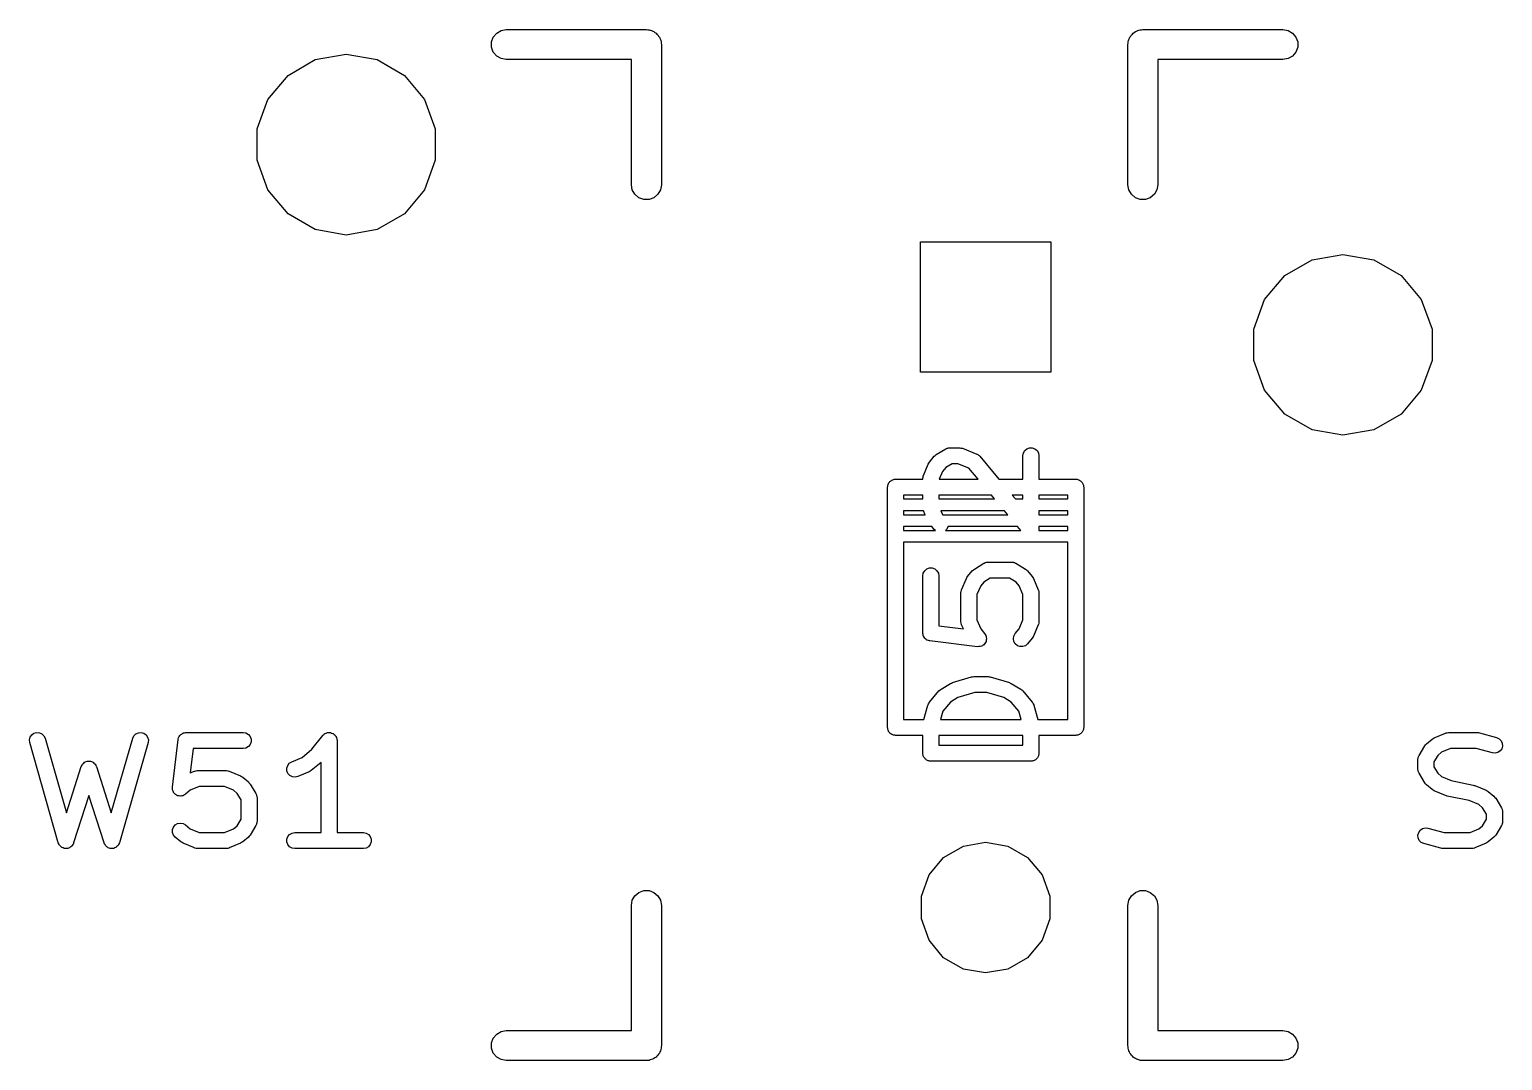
# Model space of a CAD drawing. Extents: x 47 to 330, y -254 to -153.
# Drawn here: x 246.15 to 264.84, y -226.54 to -213.46 of the extents above; entities that cross this region are included whole.
import ezdxf

# ---------------------------------------------------------------- set-up
doc = ezdxf.new("R2010")
doc.units = 0
doc.header["$MEASUREMENT"] = 0
doc.layers.add('BLACK', color=7, linetype='CONTINUOUS')

msp = doc.modelspace()

# ---------------------------------------------------------------- linework, layer by layer
at = {"layer": 'Black'}
for p, q in [((252.075, -213.504), (252.132, -213.471)), ((252.132, -213.471), (252.197, -213.459)), ((252.197, -213.459), (253.975, -213.459)), ((253.975, -213.459), (253.991, -213.462)), ((253.991, -213.462), (254.008, -213.462)), ((254.008, -213.462), (254.024, -213.468)), ((254.024, -213.468), (254.04, -213.471)), ((254.04, -213.471), (254.055, -213.479)), ((254.055, -213.479), (254.07, -213.485)), ((254.07, -213.485), (254.083, -213.496)), ((254.083, -213.496), (254.097, -213.504)), ((260.153, -213.504), (260.167, -213.496)), ((260.167, -213.496), (260.18, -213.485)), ((260.18, -213.485), (260.195, -213.479)), ((260.195, -213.479), (260.21, -213.471)), ((260.21, -213.471), (260.226, -213.468)), ((260.226, -213.468), (260.242, -213.462)), ((260.242, -213.462), (260.259, -213.462)), ((260.259, -213.462), (260.275, -213.459)), ((260.275, -213.459), (262.053, -213.459)), ((262.053, -213.459), (262.118, -213.471)), ((262.118, -213.471), (262.175, -213.504)), ((252.009, -213.617), (252.032, -213.555)), ((252.009, -213.683), (252.009, -213.617)), ((252.032, -213.745), (252.009, -213.683)), ((252.032, -213.555), (252.075, -213.504)), ((254.097, -213.504), (254.108, -213.517)), ((254.108, -213.517), (254.121, -213.528)), ((254.121, -213.528), (254.129, -213.542)), ((254.129, -213.542), (254.14, -213.555)), ((254.14, -213.555), (254.146, -213.57)), ((254.146, -213.57), (254.154, -213.585)), ((254.154, -213.585), (254.157, -213.601)), ((254.157, -213.601), (254.163, -213.617)), ((254.163, -213.617), (254.163, -213.634)), ((254.163, -213.634), (254.165, -213.65)), ((254.165, -213.65), (254.165, -215.428)), ((260.084, -213.65), (260.087, -213.634)), ((260.084, -215.428), (260.084, -213.65)), ((260.087, -213.617), (260.093, -213.601)), ((260.087, -213.634), (260.087, -213.617)), ((260.093, -213.601), (260.096, -213.585)), ((260.096, -213.585), (260.104, -213.57)), ((260.104, -213.57), (260.11, -213.555)), ((260.11, -213.555), (260.121, -213.542)), ((260.121, -213.542), (260.129, -213.528)), ((260.129, -213.528), (260.142, -213.517)), ((260.142, -213.517), (260.153, -213.504)), ((262.175, -213.504), (262.218, -213.555)), ((262.218, -213.555), (262.241, -213.617)), ((262.241, -213.683), (262.218, -213.745)), ((262.241, -213.617), (262.241, -213.683)), ((249.427, -214.041), (249.773, -213.842)), ((249.773, -213.842), (250.165, -213.773)), ((250.165, -213.773), (250.557, -213.842)), ((250.557, -213.842), (250.903, -214.041)), ((252.075, -213.796), (252.032, -213.745)), ((252.132, -213.829), (252.075, -213.796)), ((252.197, -213.84), (252.132, -213.829)), ((253.784, -213.84), (252.197, -213.84)), ((253.784, -215.428), (253.784, -213.84)), ((262.053, -213.84), (260.465, -213.84)), ((260.465, -213.84), (260.465, -215.428)), ((262.118, -213.829), (262.053, -213.84)), ((262.175, -213.796), (262.118, -213.829)), ((262.218, -213.745), (262.175, -213.796)), ((249.171, -214.346), (249.427, -214.041)), ((250.903, -214.041), (251.159, -214.346)), ((249.035, -214.721), (249.171, -214.346)), ((251.159, -214.346), (251.295, -214.721)), ((249.035, -215.119), (249.035, -214.721)), ((251.295, -214.721), (251.295, -215.119)), ((249.171, -215.494), (249.035, -215.119)), ((251.295, -215.119), (251.159, -215.494)), ((249.427, -215.799), (249.171, -215.494)), ((251.159, -215.494), (250.903, -215.799)), ((253.796, -215.493), (253.784, -215.428)), ((253.829, -215.55), (253.796, -215.493)), ((253.88, -215.593), (253.829, -215.55)), ((254.121, -215.55), (254.07, -215.593)), ((254.154, -215.493), (254.121, -215.55)), ((254.165, -215.428), (254.154, -215.493)), ((260.096, -215.493), (260.084, -215.428)), ((260.129, -215.55), (260.096, -215.493)), ((260.18, -215.593), (260.129, -215.55)), ((260.421, -215.55), (260.37, -215.593)), ((260.454, -215.493), (260.421, -215.55)), ((260.465, -215.428), (260.454, -215.493)), ((253.942, -215.616), (253.88, -215.593)), ((254.008, -215.616), (253.942, -215.616)), ((254.07, -215.593), (254.008, -215.616)), ((260.242, -215.616), (260.18, -215.593)), ((260.308, -215.616), (260.242, -215.616)), ((260.37, -215.593), (260.308, -215.616)), ((249.773, -215.998), (249.427, -215.799)), ((250.903, -215.799), (250.557, -215.998)), ((250.165, -216.067), (249.773, -215.998)), ((250.557, -215.998), (250.165, -216.067)), ((257.454, -217.805), (257.454, -216.154)), ((257.454, -216.154), (259.106, -216.154)), ((259.106, -216.154), (259.106, -217.805)), ((262.077, -216.581), (262.423, -216.382)), ((262.423, -216.382), (262.815, -216.313)), ((262.815, -216.313), (263.207, -216.382)), ((263.207, -216.382), (263.553, -216.581)), ((261.821, -216.886), (262.077, -216.581)), ((263.553, -216.581), (263.809, -216.886)), ((261.685, -217.261), (261.821, -216.886)), ((263.809, -216.886), (263.945, -217.261)), ((261.685, -217.659), (261.685, -217.261)), ((263.945, -217.261), (263.945, -217.659)), ((261.821, -218.034), (261.685, -217.659)), ((263.945, -217.659), (263.809, -218.034)), ((259.106, -217.805), (257.454, -217.805)), ((262.077, -218.339), (261.821, -218.034)), ((263.809, -218.034), (263.553, -218.339)), ((262.423, -218.538), (262.077, -218.339)), ((263.553, -218.339), (263.207, -218.538)), ((262.815, -218.607), (262.423, -218.538)), ((263.207, -218.538), (262.815, -218.607)), ((257.567, -218.947), (257.627, -218.874)), ((257.627, -218.874), (257.64, -218.863)), ((257.64, -218.863), (257.653, -218.852)), ((257.653, -218.852), (257.774, -218.78)), ((257.774, -218.78), (257.783, -218.776)), ((257.783, -218.776), (257.792, -218.771)), ((257.792, -218.771), (257.8, -218.77)), ((257.8, -218.77), (257.807, -218.767)), ((257.807, -218.767), (257.817, -218.767)), ((257.817, -218.767), (257.826, -218.765)), ((257.826, -218.765), (257.947, -218.765)), ((257.947, -218.765), (257.949, -218.766)), ((257.949, -218.766), (257.951, -218.765)), ((257.951, -218.765), (257.966, -218.769)), ((257.966, -218.769), (257.982, -218.771)), ((257.982, -218.771), (257.984, -218.772)), ((257.984, -218.772), (257.985, -218.773)), ((257.985, -218.773), (258.167, -218.845)), ((258.167, -218.845), (258.173, -218.849)), ((258.173, -218.849), (258.18, -218.852)), ((258.18, -218.852), (258.188, -218.858)), ((258.188, -218.858), (258.197, -218.864)), ((258.197, -218.864), (258.201, -218.87)), ((258.201, -218.87), (258.207, -218.874)), ((258.207, -218.874), (258.449, -219.164)), ((258.753, -218.867), (258.759, -218.832)), ((258.753, -219.164), (258.753, -218.867)), ((258.759, -218.832), (258.777, -218.802)), ((258.777, -218.802), (258.804, -218.779)), ((258.804, -218.779), (258.837, -218.767)), ((258.837, -218.767), (258.872, -218.767)), ((258.872, -218.767), (258.905, -218.779)), ((258.905, -218.779), (258.932, -218.802)), ((258.932, -218.802), (258.95, -218.832)), ((258.95, -218.832), (258.956, -218.867)), ((258.956, -218.867), (258.956, -219.164)), ((257.491, -219.118), (257.551, -218.973)), ((257.551, -218.973), (257.559, -218.96)), ((257.559, -218.96), (257.567, -218.947)), ((257.733, -219.065), (257.692, -219.164)), ((257.773, -219.018), (257.733, -219.065)), ((257.855, -218.968), (257.773, -219.018)), ((257.928, -218.968), (257.855, -218.968)), ((258.067, -219.024), (257.928, -218.968)), ((258.184, -219.164), (258.067, -219.024)), ((257.035, -219.266), (257.037, -219.257)), ((257.035, -222.314), (257.035, -219.266)), ((257.037, -219.248), (257.04, -219.24)), ((257.037, -219.257), (257.037, -219.248)), ((257.04, -219.24), (257.042, -219.231)), ((257.042, -219.231), (257.046, -219.224)), ((257.046, -219.224), (257.049, -219.215)), ((257.049, -219.215), (257.055, -219.208)), ((257.055, -219.208), (257.059, -219.201)), ((257.059, -219.201), (257.066, -219.195)), ((257.066, -219.195), (257.072, -219.188)), ((257.072, -219.188), (257.079, -219.184)), ((257.079, -219.184), (257.086, -219.178)), ((257.086, -219.178), (257.095, -219.175)), ((257.095, -219.175), (257.102, -219.171)), ((257.102, -219.171), (257.111, -219.169)), ((257.111, -219.169), (257.119, -219.166)), ((257.119, -219.166), (257.128, -219.166)), ((257.128, -219.166), (257.137, -219.164)), ((257.137, -219.164), (257.483, -219.164)), ((257.483, -219.152), (257.486, -219.138)), ((257.483, -219.155), (257.483, -219.152)), ((257.483, -219.157), (257.483, -219.155)), ((257.483, -219.164), (257.483, -219.157)), ((257.486, -219.138), (257.489, -219.122)), ((257.489, -219.122), (257.49, -219.12)), ((257.49, -219.12), (257.491, -219.118)), ((257.692, -219.164), (258.184, -219.164)), ((258.449, -219.164), (258.753, -219.164)), ((258.956, -219.164), (259.423, -219.164)), ((259.423, -219.164), (259.432, -219.166)), ((259.432, -219.166), (259.441, -219.166)), ((259.441, -219.166), (259.449, -219.169)), ((259.449, -219.169), (259.458, -219.171)), ((259.458, -219.171), (259.465, -219.175)), ((259.465, -219.175), (259.474, -219.178)), ((259.474, -219.178), (259.481, -219.184)), ((259.481, -219.184), (259.488, -219.188)), ((259.488, -219.188), (259.494, -219.195)), ((259.494, -219.195), (259.501, -219.201)), ((259.501, -219.201), (259.505, -219.208)), ((259.505, -219.208), (259.511, -219.215)), ((259.511, -219.215), (259.514, -219.224)), ((259.514, -219.224), (259.518, -219.231)), ((259.518, -219.231), (259.52, -219.24)), ((259.52, -219.24), (259.523, -219.248)), ((259.523, -219.248), (259.523, -219.257)), ((259.523, -219.257), (259.525, -219.266)), ((259.525, -219.266), (259.525, -222.314)), ((257.483, -219.368), (257.239, -219.368)), ((257.239, -219.368), (257.239, -219.415)), ((257.239, -219.415), (257.28, -219.415)), ((257.28, -219.415), (257.483, -219.415)), ((257.483, -219.415), (257.483, -219.368)), ((257.686, -219.368), (257.686, -219.415)), ((258.353, -219.368), (257.686, -219.368)), ((257.686, -219.415), (258.393, -219.415)), ((258.393, -219.415), (258.353, -219.368)), ((258.618, -219.368), (258.657, -219.415)), ((258.753, -219.368), (258.618, -219.368)), ((258.657, -219.415), (258.753, -219.415)), ((258.753, -219.415), (258.753, -219.368)), ((258.956, -219.368), (258.956, -219.415)), ((259.321, -219.368), (258.956, -219.368)), ((258.956, -219.415), (259.321, -219.415)), ((259.321, -219.415), (259.321, -219.368)), ((257.28, -219.565), (257.239, -219.565)), ((257.239, -219.565), (257.239, -219.615)), ((257.239, -219.615), (257.514, -219.615)), ((257.493, -219.565), (257.28, -219.565)), ((257.514, -219.615), (257.493, -219.565)), ((257.713, -219.565), (257.733, -219.612)), ((258.518, -219.565), (257.713, -219.565)), ((257.733, -219.612), (257.735, -219.615)), ((257.735, -219.615), (258.56, -219.615)), ((258.56, -219.615), (258.518, -219.565)), ((258.956, -219.565), (258.956, -219.615)), ((259.321, -219.565), (258.956, -219.565)), ((258.956, -219.615), (259.321, -219.615)), ((259.321, -219.615), (259.321, -219.565)), ((257.239, -219.765), (257.239, -219.815)), ((257.596, -219.765), (257.239, -219.765)), ((257.239, -219.815), (257.642, -219.815)), ((257.627, -219.803), (257.596, -219.765)), ((257.642, -219.815), (257.627, -219.803)), ((257.783, -219.803), (257.769, -219.815)), ((257.769, -219.815), (258.726, -219.815)), ((257.801, -219.773), (257.783, -219.803)), ((257.802, -219.765), (257.801, -219.773)), ((258.685, -219.765), (257.802, -219.765)), ((258.726, -219.815), (258.685, -219.765)), ((258.956, -219.811), (258.955, -219.815)), ((258.955, -219.815), (259.321, -219.815)), ((258.956, -219.765), (258.956, -219.81)), ((259.321, -219.765), (258.956, -219.765)), ((258.956, -219.81), (258.956, -219.81)), ((258.956, -219.81), (258.956, -219.811)), ((259.321, -219.815), (259.321, -219.765)), ((257.239, -219.965), (257.239, -222.212)), ((259.321, -219.965), (257.239, -219.965)), ((259.321, -222.212), (259.321, -219.965)), ((258.267, -220.228), (258.275, -220.223)), ((258.275, -220.223), (258.283, -220.221)), ((258.283, -220.221), (258.291, -220.219)), ((258.291, -220.219), (258.301, -220.218)), ((258.301, -220.218), (258.31, -220.217)), ((258.31, -220.217), (258.613, -220.217)), ((258.613, -220.217), (258.622, -220.218)), ((258.622, -220.218), (258.632, -220.219)), ((258.632, -220.219), (258.639, -220.221)), ((258.639, -220.221), (258.647, -220.223)), ((258.647, -220.223), (258.656, -220.228)), ((257.483, -220.391), (257.489, -220.356)), ((257.483, -221.117), (257.483, -220.391)), ((257.489, -220.356), (257.507, -220.326)), ((257.507, -220.326), (257.534, -220.303)), ((257.534, -220.303), (257.567, -220.291)), ((257.567, -220.291), (257.602, -220.291)), ((257.602, -220.291), (257.635, -220.303)), ((257.635, -220.303), (257.662, -220.326)), ((257.662, -220.326), (257.68, -220.356)), ((257.68, -220.356), (257.686, -220.391)), ((257.686, -220.391), (257.686, -221.026)), ((258.035, -220.424), (258.043, -220.412)), ((258.043, -220.412), (258.051, -220.398)), ((258.051, -220.398), (258.111, -220.326)), ((258.111, -220.326), (258.124, -220.315)), ((258.124, -220.315), (258.137, -220.304)), ((258.137, -220.304), (258.258, -220.231)), ((258.258, -220.231), (258.267, -220.228)), ((258.656, -220.228), (258.665, -220.231)), ((258.665, -220.231), (258.786, -220.304)), ((258.786, -220.304), (258.799, -220.315)), ((258.799, -220.315), (258.812, -220.326)), ((258.812, -220.326), (258.872, -220.398)), ((258.872, -220.398), (258.88, -220.412)), ((258.88, -220.412), (258.888, -220.424)), ((257.967, -220.604), (257.97, -220.589)), ((257.97, -220.589), (257.973, -220.574)), ((257.973, -220.574), (257.974, -220.572)), ((257.974, -220.572), (257.975, -220.569)), ((257.975, -220.569), (258.035, -220.424)), ((258.217, -220.517), (258.17, -220.629)), ((258.256, -220.469), (258.217, -220.517)), ((258.338, -220.42), (258.256, -220.469)), ((258.584, -220.42), (258.338, -220.42)), ((258.667, -220.469), (258.584, -220.42)), ((258.706, -220.517), (258.667, -220.469)), ((258.753, -220.629), (258.706, -220.517)), ((258.888, -220.424), (258.948, -220.569)), ((258.948, -220.569), (258.949, -220.572)), ((258.949, -220.572), (258.95, -220.574)), ((258.95, -220.574), (258.953, -220.589)), ((258.953, -220.589), (258.956, -220.604)), ((257.967, -220.606), (257.967, -220.604)), ((257.967, -220.609), (257.967, -220.606)), ((257.967, -220.971), (257.967, -220.609)), ((258.17, -220.629), (258.17, -220.951)), ((258.753, -220.951), (258.753, -220.629)), ((258.956, -220.604), (258.956, -220.606)), ((258.956, -220.606), (258.956, -220.609)), ((258.956, -220.609), (258.956, -220.971)), ((257.967, -220.974), (257.967, -220.971)), ((257.967, -220.976), (257.967, -220.974)), ((258.17, -220.951), (258.217, -221.063)), ((258.706, -221.063), (258.753, -220.951)), ((258.956, -220.971), (258.956, -220.974)), ((258.956, -220.974), (258.956, -220.976)), ((257.483, -221.119), (257.483, -221.117)), ((257.483, -221.122), (257.483, -221.119)), ((257.486, -221.137), (257.483, -221.122)), ((257.489, -221.151), (257.486, -221.137)), ((257.49, -221.154), (257.489, -221.151)), ((257.491, -221.157), (257.49, -221.154)), ((257.499, -221.169), (257.491, -221.157)), ((257.686, -221.026), (257.997, -221.064)), ((257.97, -220.991), (257.967, -220.976)), ((257.973, -221.006), (257.97, -220.991)), ((257.974, -221.008), (257.973, -221.006)), ((257.975, -221.011), (257.974, -221.008)), ((257.997, -221.064), (257.975, -221.011)), ((258.217, -221.063), (258.267, -221.124)), ((258.267, -221.124), (258.275, -221.137)), ((258.275, -221.137), (258.283, -221.149)), ((258.283, -221.149), (258.283, -221.152)), ((258.283, -221.152), (258.285, -221.155)), ((258.285, -221.155), (258.287, -221.169)), ((258.632, -221.189), (258.638, -221.155)), ((258.638, -221.155), (258.656, -221.124)), ((258.656, -221.124), (258.706, -221.063)), ((258.888, -221.156), (258.88, -221.168)), ((258.948, -221.011), (258.888, -221.156)), ((258.949, -221.008), (258.948, -221.011)), ((258.95, -221.006), (258.949, -221.008)), ((258.953, -220.991), (258.95, -221.006)), ((258.956, -220.976), (258.953, -220.991)), ((257.507, -221.182), (257.499, -221.169)), ((257.509, -221.184), (257.507, -221.182)), ((257.51, -221.186), (257.509, -221.184)), ((257.522, -221.195), (257.51, -221.186)), ((257.534, -221.205), (257.522, -221.195)), ((257.536, -221.206), (257.534, -221.205)), ((257.539, -221.207), (257.536, -221.206)), ((257.553, -221.212), (257.539, -221.207)), ((257.567, -221.217), (257.553, -221.212)), ((257.57, -221.217), (257.567, -221.217)), ((257.572, -221.217), (257.57, -221.217)), ((258.177, -221.29), (257.572, -221.217)), ((258.192, -221.289), (258.177, -221.29)), ((258.207, -221.289), (258.192, -221.289)), ((258.209, -221.288), (258.207, -221.289)), ((258.212, -221.288), (258.209, -221.288)), ((258.226, -221.282), (258.212, -221.288)), ((258.24, -221.277), (258.226, -221.282)), ((258.242, -221.275), (258.24, -221.277)), ((258.245, -221.274), (258.242, -221.275)), ((258.256, -221.264), (258.245, -221.274)), ((258.267, -221.255), (258.256, -221.264)), ((258.268, -221.252), (258.267, -221.255)), ((258.271, -221.25), (258.268, -221.252)), ((258.277, -221.237), (258.271, -221.25)), ((258.285, -221.224), (258.277, -221.237)), ((258.287, -221.219), (258.285, -221.221)), ((258.285, -221.221), (258.285, -221.224)), ((258.287, -221.169), (258.291, -221.184)), ((258.288, -221.204), (258.287, -221.219)), ((258.291, -221.189), (258.288, -221.204)), ((258.291, -221.184), (258.29, -221.187)), ((258.29, -221.187), (258.291, -221.189)), ((258.638, -221.224), (258.632, -221.189)), ((258.656, -221.255), (258.638, -221.224)), ((258.683, -221.277), (258.656, -221.255)), ((258.716, -221.289), (258.683, -221.277)), ((258.752, -221.289), (258.716, -221.289)), ((258.785, -221.277), (258.752, -221.289)), ((258.812, -221.254), (258.785, -221.277)), ((258.872, -221.182), (258.812, -221.254)), ((258.88, -221.168), (258.872, -221.182)), ((257.858, -221.745), (258.1, -221.672)), ((258.1, -221.672), (258.114, -221.671)), ((258.114, -221.671), (258.129, -221.668)), ((258.129, -221.668), (258.31, -221.668)), ((258.31, -221.668), (258.325, -221.671)), ((258.325, -221.671), (258.339, -221.672)), ((258.339, -221.672), (258.581, -221.745)), ((257.567, -221.995), (257.688, -221.85)), ((257.688, -221.85), (257.701, -221.839)), ((257.701, -221.839), (257.714, -221.828)), ((257.714, -221.828), (257.835, -221.755)), ((257.835, -221.755), (257.846, -221.751)), ((257.846, -221.751), (257.858, -221.745)), ((258.144, -221.871), (257.928, -221.936)), ((258.295, -221.871), (258.144, -221.871)), ((258.511, -221.936), (258.295, -221.871)), ((258.581, -221.745), (258.593, -221.751)), ((258.593, -221.751), (258.604, -221.755)), ((258.604, -221.755), (258.725, -221.828)), ((258.725, -221.828), (258.738, -221.839)), ((258.738, -221.839), (258.751, -221.85)), ((258.751, -221.85), (258.872, -221.995)), ((257.497, -222.212), (257.547, -222.033)), ((257.547, -222.033), (257.549, -222.029)), ((257.549, -222.026), (257.556, -222.014)), ((257.549, -222.029), (257.549, -222.026)), ((257.556, -222.014), (257.562, -222.001)), ((257.562, -222.001), (257.565, -221.998)), ((257.565, -221.998), (257.567, -221.995)), ((257.833, -221.993), (257.737, -222.108)), ((257.928, -221.936), (257.833, -221.993)), ((258.606, -221.993), (258.511, -221.936)), ((258.702, -222.108), (258.606, -221.993)), ((258.872, -221.995), (258.874, -221.998)), ((258.874, -221.998), (258.877, -222.001)), ((258.877, -222.001), (258.883, -222.014)), ((258.883, -222.014), (258.89, -222.026)), ((258.89, -222.026), (258.89, -222.029)), ((258.89, -222.029), (258.892, -222.033)), ((258.892, -222.033), (258.942, -222.212)), ((257.239, -222.212), (257.497, -222.212)), ((257.737, -222.108), (257.708, -222.212)), ((257.708, -222.212), (258.731, -222.212)), ((258.731, -222.212), (258.702, -222.108)), ((258.942, -222.212), (259.321, -222.212)), ((246.145, -222.472), (246.153, -222.438)), ((246.153, -222.438), (246.173, -222.409)), ((246.173, -222.409), (246.202, -222.388)), ((246.202, -222.388), (246.236, -222.378)), ((246.236, -222.378), (246.271, -222.381)), ((246.271, -222.381), (246.303, -222.395)), ((246.303, -222.395), (246.328, -222.42)), ((246.328, -222.42), (246.344, -222.452)), ((246.344, -222.452), (246.615, -223.399)), ((247.184, -223.399), (247.455, -222.452)), ((247.455, -222.452), (247.47, -222.42)), ((247.47, -222.42), (247.496, -222.395)), ((247.496, -222.395), (247.528, -222.381)), ((247.528, -222.381), (247.563, -222.378)), ((247.563, -222.378), (247.597, -222.388)), ((247.597, -222.388), (247.625, -222.409)), ((247.625, -222.409), (247.645, -222.438)), ((247.645, -222.438), (247.654, -222.472)), ((247.96, -223.072), (248.032, -222.467)), ((248.032, -222.467), (248.033, -222.465)), ((248.033, -222.462), (248.038, -222.448)), ((248.033, -222.465), (248.033, -222.462)), ((248.038, -222.448), (248.042, -222.434)), ((248.042, -222.434), (248.044, -222.431)), ((248.044, -222.431), (248.045, -222.429)), ((248.045, -222.429), (248.055, -222.417)), ((248.055, -222.417), (248.064, -222.405)), ((248.064, -222.405), (248.066, -222.404)), ((248.066, -222.404), (248.068, -222.402)), ((248.068, -222.402), (248.081, -222.394)), ((248.081, -222.394), (248.093, -222.386)), ((248.093, -222.386), (248.096, -222.385)), ((248.096, -222.385), (248.098, -222.384)), ((248.098, -222.384), (248.113, -222.381)), ((248.113, -222.381), (248.127, -222.378)), ((248.127, -222.378), (248.13, -222.378)), ((248.13, -222.378), (248.133, -222.378)), ((248.133, -222.378), (248.859, -222.378)), ((248.859, -222.378), (248.893, -222.384)), ((248.893, -222.384), (248.924, -222.402)), ((248.924, -222.402), (248.947, -222.429)), ((248.947, -222.429), (248.959, -222.462)), ((248.959, -222.462), (248.959, -222.497)), ((249.729, -222.589), (249.868, -222.416)), ((249.868, -222.416), (249.869, -222.415)), ((249.869, -222.414), (249.882, -222.404)), ((249.869, -222.415), (249.869, -222.414)), ((249.882, -222.404), (249.894, -222.393)), ((249.894, -222.393), (249.896, -222.392)), ((249.896, -222.392), (249.912, -222.386)), ((249.896, -222.392), (249.896, -222.392)), ((249.912, -222.386), (249.927, -222.38)), ((249.927, -222.38), (249.929, -222.38)), ((249.929, -222.38), (249.93, -222.379)), ((249.93, -222.379), (249.946, -222.379)), ((249.946, -222.379), (249.963, -222.379)), ((249.963, -222.379), (249.964, -222.379)), ((249.964, -222.379), (249.965, -222.379)), ((249.965, -222.379), (249.98, -222.385)), ((249.98, -222.385), (249.996, -222.39)), ((249.996, -222.39), (249.997, -222.391)), ((249.997, -222.391), (249.998, -222.392)), ((249.998, -222.392), (250.011, -222.402)), ((250.011, -222.402), (250.024, -222.412)), ((250.024, -222.412), (250.024, -222.413)), ((250.024, -222.413), (250.025, -222.414)), ((250.025, -222.414), (250.033, -222.428)), ((250.033, -222.428), (250.042, -222.443)), ((250.042, -222.443), (250.042, -222.444)), ((250.042, -222.444), (250.043, -222.445)), ((250.043, -222.445), (250.046, -222.461)), ((250.046, -222.461), (250.049, -222.477)), ((257.037, -222.323), (257.035, -222.314)), ((257.037, -222.332), (257.037, -222.323)), ((257.04, -222.34), (257.037, -222.332)), ((257.042, -222.349), (257.04, -222.34)), ((257.046, -222.356), (257.042, -222.349)), ((257.049, -222.365), (257.046, -222.356)), ((257.055, -222.372), (257.049, -222.365)), ((257.059, -222.379), (257.055, -222.372)), ((257.066, -222.385), (257.059, -222.379)), ((257.072, -222.392), (257.066, -222.385)), ((257.079, -222.396), (257.072, -222.392)), ((257.086, -222.402), (257.079, -222.396)), ((257.095, -222.405), (257.086, -222.402)), ((257.102, -222.409), (257.095, -222.405)), ((257.111, -222.411), (257.102, -222.409)), ((257.119, -222.414), (257.111, -222.411)), ((257.128, -222.414), (257.119, -222.414)), ((257.137, -222.416), (257.128, -222.414)), ((257.483, -222.416), (257.137, -222.416)), ((257.483, -222.641), (257.483, -222.416)), ((257.686, -222.416), (257.686, -222.539)), ((258.753, -222.416), (257.686, -222.416)), ((258.753, -222.539), (258.753, -222.416)), ((259.423, -222.416), (258.956, -222.416)), ((258.956, -222.416), (258.956, -222.641)), ((259.432, -222.414), (259.423, -222.416)), ((259.441, -222.414), (259.432, -222.414)), ((259.449, -222.411), (259.441, -222.414)), ((259.458, -222.409), (259.449, -222.411)), ((259.465, -222.405), (259.458, -222.409)), ((259.474, -222.402), (259.465, -222.405)), ((259.481, -222.396), (259.474, -222.402)), ((259.488, -222.392), (259.481, -222.396)), ((259.494, -222.385), (259.488, -222.392)), ((259.501, -222.379), (259.494, -222.385)), ((259.505, -222.372), (259.501, -222.379)), ((259.511, -222.365), (259.505, -222.372)), ((259.514, -222.356), (259.511, -222.365)), ((259.518, -222.349), (259.514, -222.356)), ((259.52, -222.34), (259.518, -222.349)), ((259.523, -222.332), (259.52, -222.34)), ((259.525, -222.314), (259.523, -222.323)), ((259.523, -222.323), (259.523, -222.332)), ((263.875, -222.522), (263.947, -222.462)), ((263.947, -222.462), (263.961, -222.454)), ((263.961, -222.454), (263.973, -222.446)), ((263.973, -222.446), (264.118, -222.386)), ((264.118, -222.386), (264.121, -222.385)), ((264.121, -222.385), (264.123, -222.384)), ((264.123, -222.384), (264.138, -222.381)), ((264.138, -222.381), (264.153, -222.378)), ((264.153, -222.378), (264.155, -222.378)), ((264.155, -222.378), (264.158, -222.378)), ((264.158, -222.378), (264.52, -222.378)), ((264.52, -222.378), (264.534, -222.38)), ((264.534, -222.38), (264.548, -222.382)), ((264.548, -222.382), (264.765, -222.442)), ((264.765, -222.442), (264.797, -222.457)), ((264.797, -222.457), (264.822, -222.482)), ((246.148, -222.507), (246.145, -222.472)), ((246.511, -223.777), (246.148, -222.507)), ((247.65, -222.507), (247.287, -223.777)), ((247.654, -222.472), (247.65, -222.507)), ((248.223, -222.581), (248.186, -222.892)), ((248.859, -222.581), (248.223, -222.581)), ((248.893, -222.575), (248.859, -222.581)), ((248.924, -222.557), (248.893, -222.575)), ((248.947, -222.53), (248.924, -222.557)), ((248.959, -222.497), (248.947, -222.53)), ((249.604, -222.694), (249.729, -222.589)), ((250.049, -222.477), (250.049, -222.478)), ((250.049, -222.478), (250.049, -222.48)), ((250.049, -222.48), (250.049, -223.648)), ((257.484, -222.649), (257.483, -222.641)), ((257.484, -222.658), (257.484, -222.649)), ((257.686, -222.539), (258.753, -222.539)), ((258.956, -222.641), (258.955, -222.649)), ((258.955, -222.649), (258.955, -222.658)), ((263.78, -222.669), (263.853, -222.548)), ((263.853, -222.548), (263.864, -222.535)), ((263.864, -222.535), (263.875, -222.522)), ((264.066, -222.628), (264.018, -222.668)), ((264.178, -222.581), (264.066, -222.628)), ((264.507, -222.581), (264.178, -222.581)), ((264.711, -222.638), (264.507, -222.581)), ((264.746, -222.641), (264.711, -222.638)), ((264.78, -222.632), (264.746, -222.641)), ((264.809, -222.612), (264.78, -222.632)), ((264.83, -222.584), (264.809, -222.612)), ((264.822, -222.482), (264.837, -222.515)), ((264.839, -222.55), (264.83, -222.584)), ((264.837, -222.515), (264.839, -222.55)), ((246.615, -223.399), (246.803, -222.811)), ((246.803, -222.811), (246.804, -222.808)), ((246.804, -222.808), (246.805, -222.804)), ((246.805, -222.804), (246.813, -222.792)), ((246.813, -222.792), (246.819, -222.78)), ((246.819, -222.78), (246.822, -222.777)), ((246.822, -222.777), (246.824, -222.774)), ((246.824, -222.774), (246.835, -222.766)), ((246.835, -222.766), (246.845, -222.756)), ((246.845, -222.756), (246.849, -222.755)), ((246.849, -222.755), (246.852, -222.752)), ((246.852, -222.752), (246.865, -222.748)), ((246.865, -222.748), (246.878, -222.743)), ((246.878, -222.743), (246.882, -222.743)), ((246.882, -222.743), (246.886, -222.742)), ((246.886, -222.742), (246.899, -222.742)), ((246.899, -222.742), (246.913, -222.742)), ((246.913, -222.742), (246.917, -222.743)), ((246.917, -222.743), (246.921, -222.743)), ((246.921, -222.743), (246.934, -222.748)), ((246.934, -222.748), (246.947, -222.752)), ((246.947, -222.752), (246.95, -222.755)), ((246.95, -222.755), (246.954, -222.756)), ((246.954, -222.756), (246.964, -222.766)), ((246.964, -222.766), (246.974, -222.774)), ((246.974, -222.774), (246.977, -222.777)), ((246.977, -222.777), (246.98, -222.78)), ((246.98, -222.78), (246.986, -222.792)), ((246.986, -222.792), (246.993, -222.804)), ((246.993, -222.804), (246.994, -222.808)), ((246.994, -222.808), (246.996, -222.811)), ((246.996, -222.811), (247.184, -223.399)), ((249.411, -222.829), (249.422, -222.796)), ((249.413, -222.865), (249.411, -222.829)), ((249.422, -222.796), (249.443, -222.768)), ((249.443, -222.768), (249.473, -222.749)), ((249.473, -222.749), (249.604, -222.694)), ((249.846, -222.757), (249.722, -222.86)), ((249.846, -223.648), (249.846, -222.757)), ((257.488, -222.667), (257.484, -222.658)), ((257.489, -222.675), (257.488, -222.667)), ((257.493, -222.683), (257.489, -222.675)), ((257.497, -222.691), (257.493, -222.683)), ((257.502, -222.698), (257.497, -222.691)), ((257.507, -222.706), (257.502, -222.698)), ((257.514, -222.712), (257.507, -222.706)), ((257.519, -222.718), (257.514, -222.712)), ((257.527, -222.723), (257.519, -222.718)), ((257.534, -222.729), (257.527, -222.723)), ((257.542, -222.732), (257.534, -222.729)), ((257.55, -222.736), (257.542, -222.732)), ((257.559, -222.738), (257.55, -222.736)), ((257.567, -222.741), (257.559, -222.738)), ((257.576, -222.741), (257.567, -222.741)), ((257.585, -222.742), (257.576, -222.741)), ((258.855, -222.742), (257.585, -222.742)), ((258.863, -222.741), (258.855, -222.742)), ((258.872, -222.741), (258.863, -222.741)), ((258.881, -222.738), (258.872, -222.741)), ((258.889, -222.736), (258.881, -222.738)), ((258.897, -222.732), (258.889, -222.736)), ((258.905, -222.729), (258.897, -222.732)), ((258.912, -222.723), (258.905, -222.729)), ((258.92, -222.718), (258.912, -222.723)), ((258.926, -222.712), (258.92, -222.718)), ((258.932, -222.706), (258.926, -222.712)), ((258.937, -222.698), (258.932, -222.706)), ((258.943, -222.691), (258.937, -222.698)), ((258.946, -222.683), (258.943, -222.691)), ((258.95, -222.675), (258.946, -222.683)), ((258.952, -222.667), (258.95, -222.675)), ((258.955, -222.658), (258.952, -222.667)), ((263.766, -222.721), (263.767, -222.712)), ((263.766, -222.842), (263.766, -222.721)), ((263.767, -222.852), (263.766, -222.842)), ((263.767, -222.712), (263.768, -222.702)), ((263.768, -222.702), (263.77, -222.695)), ((263.77, -222.695), (263.772, -222.687)), ((263.772, -222.687), (263.777, -222.678)), ((263.777, -222.678), (263.78, -222.669)), ((264.018, -222.668), (263.969, -222.75)), ((263.969, -222.75), (263.969, -222.814)), ((263.969, -222.814), (264.018, -222.896)), ((248.186, -222.892), (248.239, -222.87)), ((248.239, -222.87), (248.241, -222.869)), ((248.241, -222.869), (248.243, -222.868)), ((248.243, -222.868), (248.259, -222.865)), ((248.259, -222.865), (248.273, -222.862)), ((248.273, -222.862), (248.276, -222.862)), ((248.276, -222.862), (248.278, -222.862)), ((248.278, -222.862), (248.641, -222.862)), ((248.641, -222.862), (248.643, -222.862)), ((248.643, -222.862), (248.646, -222.862)), ((248.646, -222.862), (248.661, -222.865)), ((248.661, -222.865), (248.676, -222.868)), ((248.676, -222.868), (248.678, -222.869)), ((248.678, -222.869), (248.68, -222.87)), ((248.68, -222.87), (248.825, -222.93)), ((248.825, -222.93), (248.838, -222.938)), ((248.838, -222.938), (248.851, -222.946)), ((248.851, -222.946), (248.924, -223.006)), ((248.924, -223.006), (248.935, -223.019)), ((248.935, -223.019), (248.946, -223.032)), ((249.426, -222.897), (249.413, -222.865)), ((249.45, -222.923), (249.426, -222.897)), ((249.482, -222.939), (249.45, -222.923)), ((249.517, -222.944), (249.482, -222.939)), ((249.551, -222.936), (249.517, -222.944)), ((249.696, -222.876), (249.551, -222.936)), ((249.709, -222.868), (249.696, -222.876)), ((249.722, -222.86), (249.709, -222.868)), ((263.768, -222.862), (263.767, -222.852)), ((263.77, -222.869), (263.768, -222.862)), ((263.772, -222.877), (263.77, -222.869)), ((263.777, -222.886), (263.772, -222.877)), ((263.78, -222.895), (263.777, -222.886)), ((263.853, -223.016), (263.78, -222.895)), ((263.864, -223.028), (263.853, -223.016)), ((263.875, -223.041), (263.864, -223.028)), ((264.018, -222.896), (264.066, -222.936)), ((264.066, -222.936), (264.188, -222.987)), ((264.188, -222.987), (264.469, -223.045)), ((246.899, -223.176), (246.706, -223.78)), ((247.093, -223.78), (246.899, -223.176)), ((247.96, -223.087), (247.96, -223.072)), ((247.96, -223.102), (247.96, -223.087)), ((247.961, -223.104), (247.96, -223.102)), ((247.961, -223.107), (247.961, -223.104)), ((247.967, -223.121), (247.961, -223.107)), ((247.972, -223.135), (247.967, -223.121)), ((247.974, -223.137), (247.972, -223.135)), ((247.975, -223.14), (247.974, -223.137)), ((247.985, -223.151), (247.975, -223.14)), ((247.995, -223.162), (247.985, -223.151)), ((247.997, -223.163), (247.995, -223.162)), ((248, -223.166), (247.997, -223.163)), ((248.013, -223.172), (248, -223.166)), ((248.025, -223.18), (248.013, -223.172)), ((248.028, -223.18), (248.025, -223.18)), ((248.031, -223.182), (248.028, -223.18)), ((248.046, -223.183), (248.031, -223.182)), ((248.06, -223.186), (248.046, -223.183)), ((248.063, -223.185), (248.06, -223.186)), ((248.066, -223.186), (248.063, -223.185)), ((248.08, -223.182), (248.066, -223.186)), ((248.095, -223.18), (248.08, -223.182)), ((248.097, -223.178), (248.095, -223.18)), ((248.1, -223.178), (248.097, -223.178)), ((248.113, -223.17), (248.1, -223.178)), ((248.125, -223.162), (248.113, -223.17)), ((248.186, -223.112), (248.125, -223.162)), ((248.298, -223.065), (248.186, -223.112)), ((248.621, -223.065), (248.298, -223.065)), ((248.733, -223.112), (248.621, -223.065)), ((248.78, -223.151), (248.733, -223.112)), ((248.83, -223.233), (248.78, -223.151)), ((248.946, -223.032), (249.018, -223.153)), ((249.018, -223.153), (249.022, -223.162)), ((249.022, -223.162), (249.027, -223.17)), ((249.027, -223.17), (249.028, -223.178)), ((249.028, -223.178), (249.031, -223.186)), ((249.031, -223.186), (249.031, -223.196)), ((249.031, -223.196), (249.033, -223.205)), ((249.033, -223.205), (249.033, -223.508)), ((263.947, -223.102), (263.875, -223.041)), ((263.961, -223.109), (263.947, -223.102)), ((263.973, -223.118), (263.961, -223.109)), ((264.118, -223.178), (263.973, -223.118)), ((264.128, -223.18), (264.118, -223.178)), ((264.137, -223.184), (264.128, -223.18)), ((264.418, -223.242), (264.137, -223.184)), ((264.469, -223.045), (264.478, -223.049)), ((264.478, -223.049), (264.487, -223.051)), ((264.487, -223.051), (264.632, -223.111)), ((264.632, -223.111), (264.645, -223.12)), ((264.645, -223.12), (264.658, -223.127)), ((264.658, -223.127), (264.731, -223.188)), ((264.731, -223.188), (264.742, -223.201)), ((264.742, -223.201), (264.753, -223.213)), ((264.753, -223.213), (264.825, -223.334)), ((248.83, -223.479), (248.83, -223.233)), ((264.54, -223.293), (264.418, -223.242)), ((264.587, -223.333), (264.54, -223.293)), ((264.637, -223.415), (264.587, -223.333)), ((264.825, -223.334), (264.829, -223.343)), ((264.829, -223.343), (264.834, -223.352)), ((264.834, -223.352), (264.835, -223.36)), ((264.835, -223.36), (264.838, -223.367)), ((264.838, -223.367), (264.838, -223.377)), ((264.838, -223.377), (264.84, -223.387)), ((264.84, -223.387), (264.84, -223.508)), ((247.96, -223.611), (247.972, -223.578)), ((247.972, -223.578), (247.995, -223.551)), ((247.995, -223.551), (248.025, -223.533)), ((248.025, -223.533), (248.06, -223.527)), ((248.06, -223.527), (248.095, -223.533)), ((248.095, -223.533), (248.125, -223.551)), ((248.125, -223.551), (248.186, -223.601)), ((248.733, -223.601), (248.78, -223.562)), ((248.78, -223.562), (248.83, -223.479)), ((249.018, -223.56), (248.946, -223.681)), ((249.022, -223.551), (249.018, -223.56)), ((249.027, -223.542), (249.022, -223.551)), ((249.028, -223.534), (249.027, -223.542)), ((249.031, -223.527), (249.028, -223.534)), ((249.033, -223.508), (249.031, -223.517)), ((249.031, -223.517), (249.031, -223.527)), ((263.825, -223.597), (263.859, -223.588)), ((263.859, -223.588), (263.894, -223.591)), ((263.894, -223.591), (264.099, -223.648)), ((264.54, -223.601), (264.587, -223.562)), ((264.587, -223.562), (264.637, -223.479)), ((264.637, -223.479), (264.637, -223.415)), ((264.825, -223.56), (264.753, -223.681)), ((264.829, -223.551), (264.825, -223.56)), ((264.834, -223.542), (264.829, -223.551)), ((264.835, -223.534), (264.834, -223.542)), ((264.838, -223.527), (264.835, -223.534)), ((264.84, -223.508), (264.838, -223.517)), ((264.838, -223.517), (264.838, -223.527)), ((246.514, -223.783), (246.511, -223.777)), ((247.287, -223.777), (247.285, -223.783)), ((247.96, -223.647), (247.96, -223.611)), ((247.973, -223.68), (247.96, -223.647)), ((247.995, -223.707), (247.973, -223.68)), ((248.068, -223.767), (247.995, -223.707)), ((248.081, -223.775), (248.068, -223.767)), ((248.094, -223.783), (248.081, -223.775)), ((248.186, -223.601), (248.298, -223.648)), ((248.298, -223.648), (248.621, -223.648)), ((248.621, -223.648), (248.733, -223.601)), ((248.838, -223.775), (248.825, -223.783)), ((248.851, -223.767), (248.838, -223.775)), ((248.924, -223.707), (248.851, -223.767)), ((248.935, -223.694), (248.924, -223.707)), ((248.946, -223.681), (248.935, -223.694)), ((249.412, -223.732), (249.424, -223.699)), ((249.412, -223.767), (249.412, -223.732)), ((249.424, -223.8), (249.412, -223.767)), ((249.424, -223.699), (249.447, -223.672)), ((249.447, -223.672), (249.477, -223.654)), ((249.477, -223.654), (249.512, -223.648)), ((249.512, -223.648), (249.846, -223.648)), ((250.049, -223.648), (250.383, -223.648)), ((250.383, -223.648), (250.417, -223.654)), ((250.417, -223.654), (250.448, -223.672)), ((250.448, -223.672), (250.471, -223.699)), ((250.471, -223.699), (250.483, -223.732)), ((250.483, -223.767), (250.471, -223.8)), ((250.483, -223.732), (250.483, -223.767)), ((257.997, -223.821), (258.28, -223.771)), ((258.28, -223.771), (258.563, -223.821)), ((263.766, -223.679), (263.776, -223.645)), ((263.769, -223.714), (263.766, -223.679)), ((263.784, -223.747), (263.769, -223.714)), ((263.776, -223.645), (263.796, -223.617)), ((263.808, -223.772), (263.784, -223.747)), ((263.796, -223.617), (263.825, -223.597)), ((263.84, -223.787), (263.808, -223.772)), ((264.099, -223.648), (264.428, -223.648)), ((264.428, -223.648), (264.54, -223.601)), ((264.645, -223.775), (264.632, -223.783)), ((264.658, -223.767), (264.645, -223.775)), ((264.731, -223.707), (264.658, -223.767)), ((264.742, -223.694), (264.731, -223.707)), ((264.753, -223.681), (264.742, -223.694)), ((246.515, -223.788), (246.514, -223.783)), ((246.521, -223.798), (246.515, -223.788)), ((246.527, -223.809), (246.521, -223.798)), ((246.531, -223.813), (246.527, -223.809)), ((246.534, -223.818), (246.531, -223.813)), ((246.543, -223.825), (246.534, -223.818)), ((246.552, -223.834), (246.543, -223.825)), ((246.557, -223.836), (246.552, -223.834)), ((246.562, -223.839), (246.557, -223.836)), ((246.573, -223.843), (246.562, -223.839)), ((246.584, -223.848), (246.573, -223.843)), ((246.59, -223.848), (246.584, -223.848)), ((246.595, -223.85), (246.59, -223.848)), ((246.607, -223.85), (246.595, -223.85)), ((246.62, -223.851), (246.607, -223.85)), ((246.625, -223.849), (246.62, -223.851)), ((246.631, -223.849), (246.625, -223.849)), ((246.642, -223.844), (246.631, -223.849)), ((246.653, -223.841), (246.642, -223.844)), ((246.658, -223.838), (246.653, -223.841)), ((246.663, -223.835), (246.658, -223.838)), ((246.672, -223.827), (246.663, -223.835)), ((246.682, -223.82), (246.672, -223.827)), ((246.685, -223.816), (246.682, -223.82)), ((246.689, -223.812), (246.685, -223.816)), ((246.695, -223.801), (246.689, -223.812)), ((246.702, -223.791), (246.695, -223.801)), ((246.703, -223.785), (246.702, -223.791)), ((246.706, -223.78), (246.703, -223.785)), ((247.095, -223.785), (247.093, -223.78)), ((247.097, -223.791), (247.095, -223.785)), ((247.104, -223.801), (247.097, -223.791)), ((247.109, -223.812), (247.104, -223.801)), ((247.113, -223.816), (247.109, -223.812)), ((247.117, -223.82), (247.113, -223.816)), ((247.126, -223.827), (247.117, -223.82)), ((247.135, -223.835), (247.126, -223.827)), ((247.141, -223.838), (247.135, -223.835)), ((247.145, -223.841), (247.141, -223.838)), ((247.157, -223.844), (247.145, -223.841)), ((247.168, -223.849), (247.157, -223.844)), ((247.174, -223.849), (247.168, -223.849)), ((247.179, -223.851), (247.174, -223.849)), ((247.191, -223.85), (247.179, -223.851)), ((247.203, -223.85), (247.191, -223.85)), ((247.209, -223.848), (247.203, -223.85)), ((247.214, -223.848), (247.209, -223.848)), ((247.225, -223.843), (247.214, -223.848)), ((247.237, -223.839), (247.225, -223.843)), ((247.241, -223.836), (247.237, -223.839)), ((247.246, -223.834), (247.241, -223.836)), ((247.255, -223.825), (247.246, -223.834)), ((247.265, -223.818), (247.255, -223.825)), ((247.268, -223.813), (247.265, -223.818)), ((247.272, -223.809), (247.268, -223.813)), ((247.277, -223.798), (247.272, -223.809)), ((247.284, -223.788), (247.277, -223.798)), ((247.285, -223.783), (247.284, -223.788)), ((248.239, -223.843), (248.094, -223.783)), ((248.241, -223.844), (248.239, -223.843)), ((248.243, -223.845), (248.241, -223.844)), ((248.259, -223.848), (248.243, -223.845)), ((248.273, -223.851), (248.259, -223.848)), ((248.276, -223.851), (248.273, -223.851)), ((248.278, -223.851), (248.276, -223.851)), ((248.641, -223.851), (248.278, -223.851)), ((248.643, -223.851), (248.641, -223.851)), ((248.646, -223.851), (248.643, -223.851)), ((248.661, -223.848), (248.646, -223.851)), ((248.676, -223.845), (248.661, -223.848)), ((248.678, -223.844), (248.676, -223.845)), ((248.68, -223.843), (248.678, -223.844)), ((248.825, -223.783), (248.68, -223.843)), ((249.447, -223.827), (249.424, -223.8)), ((249.477, -223.845), (249.447, -223.827)), ((249.512, -223.851), (249.477, -223.845)), ((250.383, -223.851), (249.512, -223.851)), ((250.417, -223.845), (250.383, -223.851)), ((250.448, -223.827), (250.417, -223.845)), ((250.471, -223.8), (250.448, -223.827)), ((257.562, -224.186), (257.747, -223.965)), ((257.747, -223.965), (257.997, -223.821)), ((258.563, -223.821), (258.813, -223.965)), ((258.813, -223.965), (258.998, -224.186)), ((264.058, -223.847), (263.84, -223.787)), ((264.071, -223.849), (264.058, -223.847)), ((264.085, -223.851), (264.071, -223.849)), ((264.448, -223.851), (264.085, -223.851)), ((264.45, -223.851), (264.448, -223.851)), ((264.453, -223.851), (264.45, -223.851)), ((264.467, -223.848), (264.453, -223.851)), ((264.483, -223.845), (264.467, -223.848)), ((264.485, -223.844), (264.483, -223.845)), ((264.487, -223.843), (264.485, -223.844)), ((264.632, -223.783), (264.487, -223.843)), ((257.464, -224.456), (257.562, -224.186)), ((258.998, -224.186), (259.096, -224.456)), ((253.784, -224.572), (253.796, -224.507)), ((253.796, -224.507), (253.829, -224.45)), ((253.829, -224.45), (253.88, -224.407)), ((253.88, -224.407), (253.942, -224.384)), ((253.942, -224.384), (254.008, -224.384)), ((254.008, -224.384), (254.07, -224.407)), ((254.07, -224.407), (254.121, -224.45)), ((254.121, -224.45), (254.154, -224.507)), ((254.154, -224.507), (254.165, -224.572)), ((257.464, -224.744), (257.464, -224.456)), ((259.096, -224.456), (259.096, -224.744)), ((260.084, -224.572), (260.096, -224.507)), ((260.096, -224.507), (260.129, -224.45)), ((260.129, -224.45), (260.18, -224.407)), ((260.18, -224.407), (260.242, -224.384)), ((260.242, -224.384), (260.308, -224.384)), ((260.308, -224.384), (260.37, -224.407)), ((260.37, -224.407), (260.421, -224.45)), ((260.421, -224.45), (260.454, -224.507)), ((260.454, -224.507), (260.465, -224.572)), ((253.784, -226.159), (253.784, -224.572)), ((254.165, -224.572), (254.165, -226.35)), ((260.084, -226.35), (260.084, -224.572)), ((260.465, -224.572), (260.465, -226.159)), ((257.562, -225.014), (257.464, -224.744)), ((259.096, -224.744), (258.998, -225.014)), ((257.747, -225.235), (257.562, -225.014)), ((258.998, -225.014), (258.813, -225.235)), ((257.997, -225.379), (257.747, -225.235)), ((258.813, -225.235), (258.563, -225.379)), ((258.28, -225.429), (257.997, -225.379)), ((258.563, -225.379), (258.28, -225.429)), ((252.032, -226.255), (252.075, -226.204)), ((252.075, -226.204), (252.132, -226.171)), ((252.132, -226.171), (252.197, -226.159)), ((252.197, -226.159), (253.784, -226.159)), ((260.465, -226.159), (262.053, -226.159)), ((262.053, -226.159), (262.118, -226.171)), ((262.118, -226.171), (262.175, -226.204)), ((262.175, -226.204), (262.218, -226.255)), ((252.009, -226.317), (252.032, -226.255)), ((252.009, -226.383), (252.009, -226.317)), ((252.032, -226.445), (252.009, -226.383)), ((254.163, -226.383), (254.157, -226.399)), ((254.165, -226.35), (254.163, -226.366)), ((254.163, -226.366), (254.163, -226.383)), ((260.087, -226.366), (260.084, -226.35)), ((260.087, -226.383), (260.087, -226.366)), ((260.093, -226.399), (260.087, -226.383)), ((262.218, -226.255), (262.241, -226.317)), ((262.241, -226.383), (262.218, -226.445)), ((262.241, -226.317), (262.241, -226.383)), ((252.075, -226.496), (252.032, -226.445)), ((252.132, -226.529), (252.075, -226.496)), ((252.197, -226.54), (252.132, -226.529)), ((253.975, -226.54), (252.197, -226.54)), ((253.991, -226.538), (253.975, -226.54)), ((254.008, -226.538), (253.991, -226.538)), ((254.024, -226.532), (254.008, -226.538)), ((254.04, -226.529), (254.024, -226.532)), ((254.055, -226.521), (254.04, -226.529)), ((254.07, -226.515), (254.055, -226.521)), ((254.083, -226.504), (254.07, -226.515)), ((254.097, -226.496), (254.083, -226.504)), ((254.108, -226.483), (254.097, -226.496)), ((254.121, -226.472), (254.108, -226.483)), ((254.129, -226.458), (254.121, -226.472)), ((254.14, -226.445), (254.129, -226.458)), ((254.146, -226.43), (254.14, -226.445)), ((254.154, -226.415), (254.146, -226.43)), ((254.157, -226.399), (254.154, -226.415)), ((260.096, -226.415), (260.093, -226.399)), ((260.104, -226.43), (260.096, -226.415)), ((260.11, -226.445), (260.104, -226.43)), ((260.121, -226.458), (260.11, -226.445)), ((260.129, -226.472), (260.121, -226.458)), ((260.142, -226.483), (260.129, -226.472)), ((260.153, -226.496), (260.142, -226.483)), ((260.167, -226.504), (260.153, -226.496)), ((260.18, -226.515), (260.167, -226.504)), ((260.195, -226.521), (260.18, -226.515)), ((260.21, -226.529), (260.195, -226.521)), ((260.226, -226.532), (260.21, -226.529)), ((260.242, -226.538), (260.226, -226.532)), ((260.259, -226.538), (260.242, -226.538)), ((260.275, -226.54), (260.259, -226.538)), ((262.053, -226.54), (260.275, -226.54)), ((262.118, -226.529), (262.053, -226.54)), ((262.175, -226.496), (262.118, -226.529)), ((262.218, -226.445), (262.175, -226.496))]:
    msp.add_line(p, q, dxfattribs=at)

doc.saveas('drawing.dxf')
